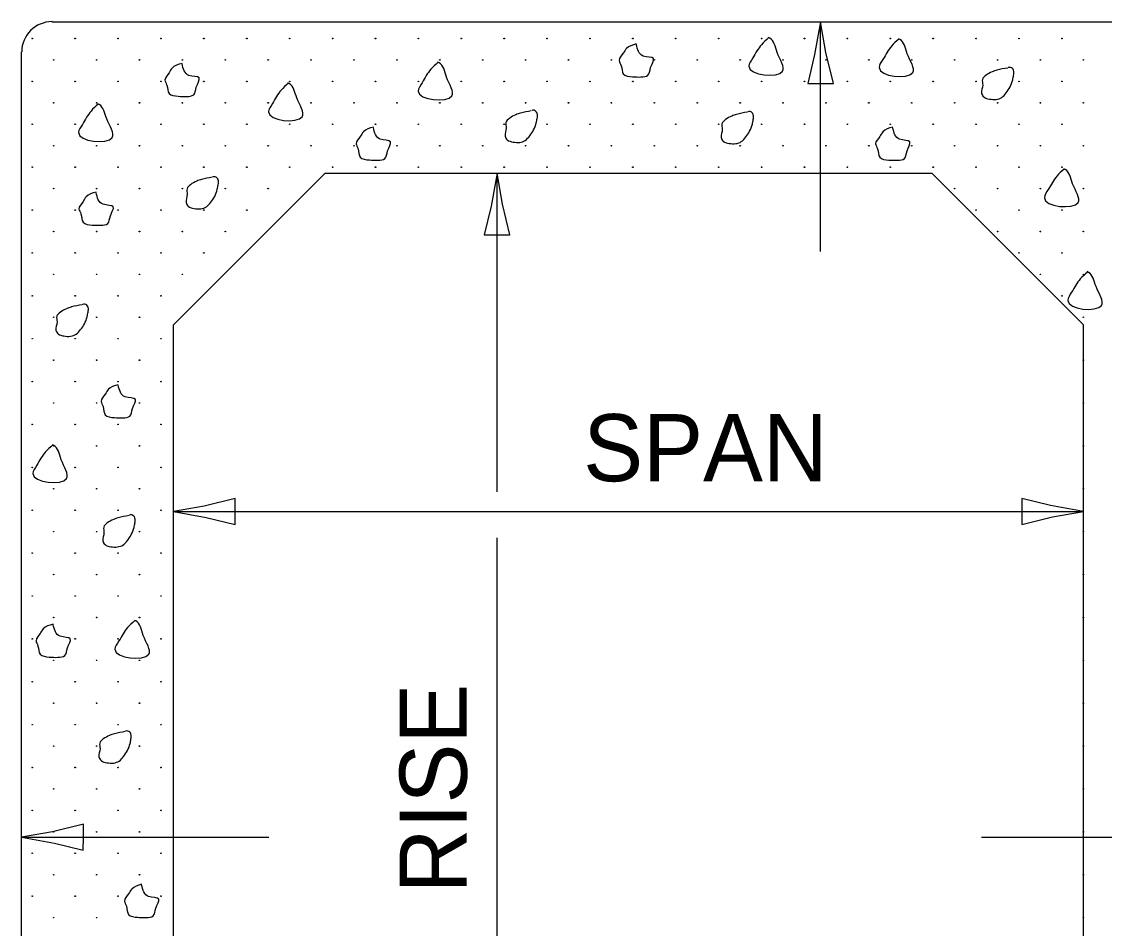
# Model space of a CAD drawing. Extents: x 0 to 2.83, y 0 to 1.83.
# Drawn here: x 1.0167 to 1.2214, y 0.3652 to 0.5367 of the extents above; entities that cross this region are included whole.
import ezdxf

# ---------------------------------------------------------------- set-up
doc = ezdxf.new("R2010")
doc.units = 0
doc.layers.add('RD_Pr_Roadway_Dimensions', color=7, linetype='Continuous')
doc.layers.add('RD_Pr_Roadway_Items', color=7, linetype='Continuous')

msp = doc.modelspace()

# ---------------------------------------------------------------- linework, layer by layer
at = {"layer": 'RD_Pr_Roadway_Dimensions'}
for p, q in [((1.16779, 0.49323), (1.16779, 0.53668)), ((1.10661, 0.44776), (1.10661, 0.50801)), ((1.04542, 0.44402), (1.2175, 0.44402)), ((1.10661, 0.32733), (1.10661, 0.43907)), ((1.01673, 0.38243), (1.06347, 0.38243)), ((1.19824, 0.38243), (1.24617, 0.38243))]:
    msp.add_line(p, q, dxfattribs=at)
for points in [[(1.16535, 0.52502), (1.16779, 0.52502), (1.17023, 0.52502), (1.1688, 0.53085), (1.16779, 0.53668), (1.16666, 0.53046)], [(1.10417, 0.49635), (1.10661, 0.49635), (1.10905, 0.49635), (1.10762, 0.50218), (1.10661, 0.50801), (1.10548, 0.50179)], [(1.05708, 0.44158), (1.05709, 0.44402), (1.05709, 0.44646), (1.05125, 0.44503), (1.04542, 0.44402), (1.05164, 0.44289)], [(1.20584, 0.44646), (1.20583, 0.44402), (1.20583, 0.44158), (1.21167, 0.44301), (1.2175, 0.44402), (1.21128, 0.44515)], [(1.02839, 0.37999), (1.0284, 0.38243), (1.0284, 0.38487), (1.02256, 0.38344), (1.01673, 0.38243), (1.02295, 0.3813)]]:
    msp.add_lwpolyline(points, close=True, dxfattribs=at)
at = {"layer": 'RD_Pr_Roadway_Items'}
for p, q in [((1.02247, 0.53668), (1.24043, 0.53668)), ((1.01673, 0.30438), (1.01673, 0.53096)), ((1.04542, 0.47933), (1.07409, 0.50801)), ((1.07409, 0.50801), (1.18881, 0.50801)), ((1.18881, 0.50801), (1.2175, 0.47933)), ((1.04542, 0.356), (1.04542, 0.47933)), ((1.2175, 0.356), (1.2175, 0.47933))]:
    msp.add_line(p, q, dxfattribs=at)
for centre in [(1.01874, 0.5335), (1.02685, 0.5335), (1.03496, 0.5335), (1.04307, 0.5335), (1.05118, 0.5335), (1.0593, 0.5335), (1.06741, 0.5335), (1.07552, 0.5335), (1.08363, 0.5335), (1.09174, 0.5335), (1.09985, 0.5335), (1.10797, 0.5335), (1.11608, 0.5335), (1.12419, 0.5335), (1.1323, 0.5335), (1.14041, 0.5335), (1.14852, 0.5335), (1.15664, 0.5335), (1.16475, 0.5335), (1.17286, 0.5335), (1.18097, 0.5335), (1.18908, 0.5335), (1.19719, 0.5335), (1.20531, 0.5335), (1.21342, 0.5335), (1.02279, 0.52945), (1.0309, 0.52945), (1.03902, 0.52945), (1.04713, 0.52945), (1.05524, 0.52945), (1.06335, 0.52945), (1.07146, 0.52945), (1.07957, 0.52945), (1.08769, 0.52945), (1.0958, 0.52945), (1.10391, 0.52945), (1.11202, 0.52945), (1.12013, 0.52945), (1.12824, 0.52945), (1.13636, 0.52945), (1.14447, 0.52945), (1.15258, 0.52945), (1.16069, 0.52945), (1.1688, 0.52945), (1.17692, 0.52945), (1.18503, 0.52945), (1.19314, 0.52945), (1.20125, 0.52945), (1.20936, 0.52945), (1.21747, 0.52945), (1.01874, 0.52539), (1.02685, 0.52539), (1.03496, 0.52539), (1.04307, 0.52539), (1.05118, 0.52539), (1.0593, 0.52539), (1.06741, 0.52539), (1.07552, 0.52539), (1.08363, 0.52539), (1.09174, 0.52539), (1.09985, 0.52539), (1.10797, 0.52539), (1.11608, 0.52539), (1.12419, 0.52539), (1.1323, 0.52539), (1.14041, 0.52539), (1.14852, 0.52539), (1.15664, 0.52539), (1.16475, 0.52539), (1.17286, 0.52539), (1.18097, 0.52539), (1.18908, 0.52539), (1.19719, 0.52539), (1.20531, 0.52539), (1.21342, 0.52539), (1.02279, 0.52133), (1.0309, 0.52133), (1.03902, 0.52133), (1.04713, 0.52133), (1.05524, 0.52133), (1.06335, 0.52133), (1.07146, 0.52133), (1.07957, 0.52133), (1.08769, 0.52133), (1.0958, 0.52133), (1.10391, 0.52133), (1.11202, 0.52133), (1.12013, 0.52133), (1.12824, 0.52133), (1.13636, 0.52133), (1.14447, 0.52133), (1.15258, 0.52133), (1.16069, 0.52133), (1.1688, 0.52133), (1.17692, 0.52133), (1.18503, 0.52133), (1.19314, 0.52133), (1.20125, 0.52133), (1.20936, 0.52133), (1.21747, 0.52133), (1.01874, 0.51728), (1.02685, 0.51728), (1.03496, 0.51728), (1.04307, 0.51728), (1.05118, 0.51728), (1.0593, 0.51728), (1.06741, 0.51728), (1.07552, 0.51728), (1.08363, 0.51728), (1.09174, 0.51728), (1.09985, 0.51728), (1.10797, 0.51728), (1.11608, 0.51728), (1.12419, 0.51728), (1.1323, 0.51728), (1.14041, 0.51728), (1.14852, 0.51728), (1.15664, 0.51728), (1.16475, 0.51728), (1.17286, 0.51728), (1.18097, 0.51728), (1.18908, 0.51728), (1.19719, 0.51728), (1.20531, 0.51728), (1.21342, 0.51728), (1.02279, 0.51322), (1.0309, 0.51322), (1.03902, 0.51322), (1.04713, 0.51322), (1.05524, 0.51322), (1.06335, 0.51322), (1.07146, 0.51322), (1.07957, 0.51322), (1.08769, 0.51322), (1.0958, 0.51322), (1.10391, 0.51322), (1.11202, 0.51322), (1.12013, 0.51322), (1.12824, 0.51322), (1.13636, 0.51322), (1.14447, 0.51322), (1.15258, 0.51322), (1.16069, 0.51322), (1.1688, 0.51322), (1.17692, 0.51322), (1.18503, 0.51322), (1.19314, 0.51322), (1.20125, 0.51322), (1.20936, 0.51322), (1.21747, 0.51322), (1.01874, 0.50917), (1.02685, 0.50917), (1.03496, 0.50917), (1.04307, 0.50917), (1.05118, 0.50917), (1.0593, 0.50917), (1.06741, 0.50917), (1.07552, 0.50917), (1.08363, 0.50917), (1.09174, 0.50917), (1.09985, 0.50917), (1.10797, 0.50917), (1.11608, 0.50917), (1.12419, 0.50917), (1.1323, 0.50917), (1.14041, 0.50917), (1.14852, 0.50917), (1.15664, 0.50917), (1.16475, 0.50917), (1.17286, 0.50917), (1.18097, 0.50917), (1.18908, 0.50917), (1.19719, 0.50917), (1.20531, 0.50917), (1.21342, 0.50917), (1.02279, 0.50511), (1.0309, 0.50511), (1.03902, 0.50511), (1.04713, 0.50511), (1.05524, 0.50511), (1.06335, 0.50511), (1.19314, 0.50511), (1.20125, 0.50511), (1.20936, 0.50511), (1.21747, 0.50511), (1.01874, 0.50105), (1.02685, 0.50105), (1.03496, 0.50105), (1.04307, 0.50105), (1.05118, 0.50105), (1.0593, 0.50105), (1.19719, 0.50105), (1.20531, 0.50105), (1.21342, 0.50105), (1.02279, 0.497), (1.0309, 0.497), (1.03902, 0.497), (1.04713, 0.497), (1.05524, 0.497), (1.20125, 0.497), (1.20936, 0.497), (1.21747, 0.497), (1.01874, 0.49294), (1.02685, 0.49294), (1.03496, 0.49294), (1.04307, 0.49294), (1.05118, 0.49294), (1.20531, 0.49294), (1.21342, 0.49294), (1.02279, 0.48889), (1.0309, 0.48889), (1.03902, 0.48889), (1.04713, 0.48889), (1.20936, 0.48889), (1.21747, 0.48889), (1.01874, 0.48483), (1.02685, 0.48483), (1.03496, 0.48483), (1.04307, 0.48483), (1.21342, 0.48483), (1.02279, 0.48078), (1.0309, 0.48078), (1.03902, 0.48078), (1.21747, 0.48078), (1.01874, 0.47672), (1.02685, 0.47672), (1.03496, 0.47672), (1.04307, 0.47672), (1.02279, 0.47266), (1.0309, 0.47266), (1.03902, 0.47266), (1.21747, 0.47266), (1.01874, 0.46861), (1.02685, 0.46861), (1.03496, 0.46861), (1.04307, 0.46861), (1.02279, 0.46455), (1.0309, 0.46455), (1.03902, 0.46455), (1.21747, 0.46455), (1.01874, 0.4605), (1.02685, 0.4605), (1.03496, 0.4605), (1.04307, 0.4605), (1.02279, 0.45644), (1.0309, 0.45644), (1.03902, 0.45644), (1.21747, 0.45644), (1.01874, 0.45238), (1.02685, 0.45238), (1.03496, 0.45238), (1.04307, 0.45238), (1.02279, 0.44833), (1.0309, 0.44833), (1.03902, 0.44833), (1.21747, 0.44833), (1.01874, 0.44427), (1.02685, 0.44427), (1.03496, 0.44427), (1.04307, 0.44427), (1.02279, 0.44022), (1.0309, 0.44022), (1.03902, 0.44022), (1.21747, 0.44022), (1.01874, 0.43616), (1.02685, 0.43616), (1.03496, 0.43616), (1.04307, 0.43616), (1.02279, 0.4321), (1.0309, 0.4321), (1.03902, 0.4321), (1.21747, 0.4321), (1.01874, 0.42805), (1.02685, 0.42805), (1.03496, 0.42805), (1.04307, 0.42805), (1.02279, 0.42399), (1.0309, 0.42399), (1.03902, 0.42399), (1.21747, 0.42399), (1.01874, 0.41994), (1.02685, 0.41994), (1.03496, 0.41994), (1.04307, 0.41994), (1.02279, 0.41588), (1.0309, 0.41588), (1.03902, 0.41588), (1.21747, 0.41588), (1.01874, 0.41183), (1.02685, 0.41183), (1.03496, 0.41183), (1.04307, 0.41183), (1.02279, 0.40777), (1.0309, 0.40777), (1.03902, 0.40777), (1.21747, 0.40777), (1.01874, 0.40371), (1.02685, 0.40371), (1.03496, 0.40371), (1.04307, 0.40371), (1.02279, 0.39966), (1.0309, 0.39966), (1.03902, 0.39966), (1.21747, 0.39966), (1.01874, 0.3956), (1.02685, 0.3956), (1.03496, 0.3956), (1.04307, 0.3956), (1.02279, 0.39155), (1.0309, 0.39155), (1.03902, 0.39155), (1.21747, 0.39155), (1.01874, 0.38749), (1.02685, 0.38749), (1.03496, 0.38749), (1.04307, 0.38749), (1.02279, 0.38343), (1.0309, 0.38343), (1.03902, 0.38343), (1.21747, 0.38343), (1.01874, 0.37938), (1.02685, 0.37938), (1.03496, 0.37938), (1.04307, 0.37938), (1.02279, 0.37532), (1.0309, 0.37532), (1.03902, 0.37532), (1.21747, 0.37532), (1.01874, 0.37127), (1.02685, 0.37127), (1.03496, 0.37127), (1.04307, 0.37127), (1.02279, 0.36721), (1.0309, 0.36721), (1.03902, 0.36721), (1.21747, 0.36721)]:
    msp.add_circle(centre, 0.0000574, dxfattribs=at)
msp.add_arc((1.02248, 0.53095), 0.00574, 90, 180, dxfattribs=at)
for points in [[(1.13294, 0.53248), (1.13107, 0.53159), (1.13049, 0.53073), (1.1297, 0.52935), (1.13008, 0.52836), (1.13049, 0.52681), (1.13222, 0.52627), (1.13383, 0.52622), (1.13514, 0.52655), (1.13566, 0.52799), (1.13617, 0.52971), (1.13425, 0.53019), (1.13294, 0.5324)], [(1.15796, 0.53362), (1.1566, 0.53233), (1.15497, 0.52982), (1.15424, 0.52825), (1.16061, 0.5273), (1.15958, 0.53087), (1.15817, 0.53357), (1.15791, 0.53369)], [(1.18257, 0.53337), (1.18121, 0.53208), (1.17957, 0.52956), (1.17885, 0.52801), (1.18521, 0.52706), (1.18418, 0.53062), (1.18278, 0.53333), (1.18252, 0.53345)], [(1.04706, 0.5288), (1.04516, 0.52791), (1.0446, 0.52703), (1.04383, 0.52565), (1.04418, 0.52467), (1.0446, 0.52311), (1.04632, 0.52259), (1.04796, 0.52253), (1.04926, 0.52287), (1.04976, 0.52431), (1.05029, 0.52603), (1.04837, 0.52651), (1.04706, 0.52872)], [(1.09545, 0.52894), (1.09408, 0.52767), (1.09245, 0.52513), (1.09173, 0.52357), (1.0981, 0.52264), (1.09706, 0.52619), (1.09565, 0.5289), (1.09539, 0.52901)], [(1.20318, 0.52792), (1.20113, 0.52751), (1.20022, 0.5272), (1.19905, 0.52653), (1.19838, 0.52575), (1.19844, 0.52468), (1.19823, 0.52314), (1.19864, 0.52245), (1.19974, 0.52204), (1.201, 0.52199), (1.20203, 0.52235), (1.20287, 0.52322), (1.20361, 0.52433), (1.20411, 0.52569), (1.20429, 0.52653), (1.20429, 0.52748), (1.20369, 0.52804), (1.20325, 0.52799)], [(1.06714, 0.52502), (1.06578, 0.52373), (1.06414, 0.52119), (1.06342, 0.51965), (1.06979, 0.5187), (1.06876, 0.52227), (1.06734, 0.52496), (1.06708, 0.52509)], [(1.03119, 0.52107), (1.02985, 0.51978), (1.02821, 0.51726), (1.02748, 0.51571), (1.03385, 0.51476), (1.03282, 0.51832), (1.0314, 0.52102), (1.03116, 0.52115)], [(1.1131, 0.5198), (1.11105, 0.51939), (1.11014, 0.51908), (1.10897, 0.5184), (1.1083, 0.51763), (1.10835, 0.51657), (1.10814, 0.51502), (1.10856, 0.51433), (1.10965, 0.51392), (1.11092, 0.51386), (1.11195, 0.51423), (1.11279, 0.51511), (1.11353, 0.5162), (1.11403, 0.51756), (1.1142, 0.5184), (1.1142, 0.51935), (1.11361, 0.51992), (1.11317, 0.51987)], [(1.15395, 0.51956), (1.1519, 0.51915), (1.15099, 0.51882), (1.14982, 0.51816), (1.14915, 0.51737), (1.1492, 0.51633), (1.14899, 0.51476), (1.1494, 0.51407), (1.15051, 0.51366), (1.15177, 0.51362), (1.1528, 0.51399), (1.15366, 0.51487), (1.15438, 0.51597), (1.1549, 0.5173), (1.15505, 0.51816), (1.15505, 0.51909), (1.15448, 0.51968), (1.15402, 0.51963)], [(1.08323, 0.51674), (1.08135, 0.51584), (1.08076, 0.51496), (1.07999, 0.51359), (1.08035, 0.51261), (1.08076, 0.51104), (1.08249, 0.51053), (1.08412, 0.51048), (1.08543, 0.5108), (1.08593, 0.51225), (1.08646, 0.51397), (1.08453, 0.51445), (1.08323, 0.51665)], [(1.18143, 0.51674), (1.17956, 0.51584), (1.17897, 0.51496), (1.1782, 0.51359), (1.17856, 0.51261), (1.17897, 0.51104), (1.18069, 0.51051), (1.18233, 0.51048), (1.18364, 0.51078), (1.18413, 0.51223), (1.18467, 0.51395), (1.18274, 0.51444), (1.18143, 0.51663)], [(1.21382, 0.50876), (1.21247, 0.50748), (1.21084, 0.50495), (1.2101, 0.50338), (1.21649, 0.50246), (1.21545, 0.506), (1.21402, 0.50872), (1.21378, 0.50882)], [(1.05278, 0.50726), (1.05076, 0.50685), (1.04983, 0.50652), (1.04865, 0.50584), (1.048, 0.50507), (1.04804, 0.50403), (1.04783, 0.50246), (1.04824, 0.50177), (1.04934, 0.50136), (1.05062, 0.5013), (1.05166, 0.50168), (1.0525, 0.50254), (1.05323, 0.50364), (1.05373, 0.505), (1.05389, 0.50584), (1.05389, 0.50679), (1.05332, 0.50736), (1.05286, 0.50732)], [(1.03081, 0.50444), (1.02892, 0.50354), (1.02835, 0.50266), (1.02757, 0.50128), (1.02794, 0.50031), (1.02835, 0.49874), (1.03007, 0.49822), (1.0317, 0.49817), (1.03301, 0.4985), (1.03351, 0.49994), (1.03405, 0.50166), (1.03212, 0.50214), (1.03081, 0.50435)], [(1.21825, 0.48932), (1.2169, 0.48803), (1.21526, 0.48551), (1.21453, 0.48396), (1.2209, 0.48301), (1.21987, 0.48657), (1.21846, 0.48927), (1.21821, 0.4894)], [(1.02818, 0.48313), (1.02613, 0.48272), (1.02522, 0.48239), (1.02405, 0.48174), (1.02338, 0.48095), (1.02343, 0.4799), (1.02322, 0.47833), (1.02364, 0.47764), (1.02473, 0.47723), (1.026, 0.47719), (1.02703, 0.47755), (1.02789, 0.47843), (1.02861, 0.47953), (1.02912, 0.48088), (1.02929, 0.48174), (1.02929, 0.48267), (1.02871, 0.48325), (1.02825, 0.4832)], [(1.03499, 0.468), (1.0331, 0.46712), (1.03254, 0.46624), (1.03176, 0.46486), (1.03212, 0.46387), (1.03254, 0.46231), (1.03426, 0.46179), (1.03589, 0.46174), (1.0372, 0.46207), (1.0377, 0.46351), (1.03823, 0.46523), (1.0363, 0.46572), (1.03499, 0.46792)], [(1.02258, 0.45658), (1.02123, 0.45531), (1.01959, 0.45278), (1.01887, 0.45121), (1.02524, 0.45028), (1.02421, 0.45383), (1.02279, 0.45654), (1.02254, 0.45665)], [(1.03704, 0.44326), (1.03499, 0.44285), (1.03408, 0.44252), (1.03291, 0.44187), (1.03224, 0.44107), (1.0323, 0.44002), (1.03209, 0.43846), (1.0325, 0.43778), (1.0336, 0.43736), (1.03486, 0.43733), (1.03589, 0.43769), (1.03675, 0.43856), (1.03747, 0.43967), (1.03798, 0.44101), (1.03815, 0.44187), (1.03815, 0.4428), (1.03757, 0.44338), (1.03711, 0.44333)], [(1.02269, 0.42272), (1.0208, 0.42182), (1.02023, 0.42096), (1.01946, 0.41958), (1.01982, 0.41859), (1.02023, 0.41704), (1.02195, 0.41651), (1.02359, 0.41645), (1.0249, 0.41678), (1.02539, 0.41823), (1.02593, 0.41995), (1.024, 0.42043), (1.02269, 0.42263)], [(1.03809, 0.42335), (1.03673, 0.42208), (1.03512, 0.41955), (1.03437, 0.41799), (1.04076, 0.41705), (1.03972, 0.4206), (1.0383, 0.42332), (1.03804, 0.42342)], [(1.0363, 0.40241), (1.03426, 0.40199), (1.03334, 0.40167), (1.03217, 0.401), (1.0315, 0.40023), (1.03155, 0.39917), (1.03135, 0.39761), (1.03176, 0.39692), (1.03286, 0.39651), (1.03411, 0.39646), (1.03515, 0.39683), (1.03601, 0.39769), (1.03673, 0.3988), (1.03725, 0.40016), (1.0374, 0.401), (1.0374, 0.40195), (1.03684, 0.40251), (1.03637, 0.40248)], [(1.03942, 0.37351), (1.03754, 0.37261), (1.03695, 0.37173), (1.03618, 0.37035), (1.03654, 0.36938), (1.03695, 0.36781), (1.03867, 0.36727), (1.04031, 0.36723), (1.04162, 0.36755), (1.04211, 0.36899), (1.04265, 0.37071), (1.04073, 0.37119), (1.03942, 0.3734)]]:
    msp.add_spline(points, degree=3, dxfattribs=at)

# ---------------------------------------------------------------- texts
at = {"layer": 'RD_Pr_Roadway_Dimensions'}
msp.add_text('SPAN', height=0.0127, dxfattribs=at).set_placement((1.12291, 0.44975))
msp.add_text('RISE', height=0.0127, rotation=90, dxfattribs=at).set_placement((1.1009, 0.37181))

doc.saveas('drawing.dxf')
